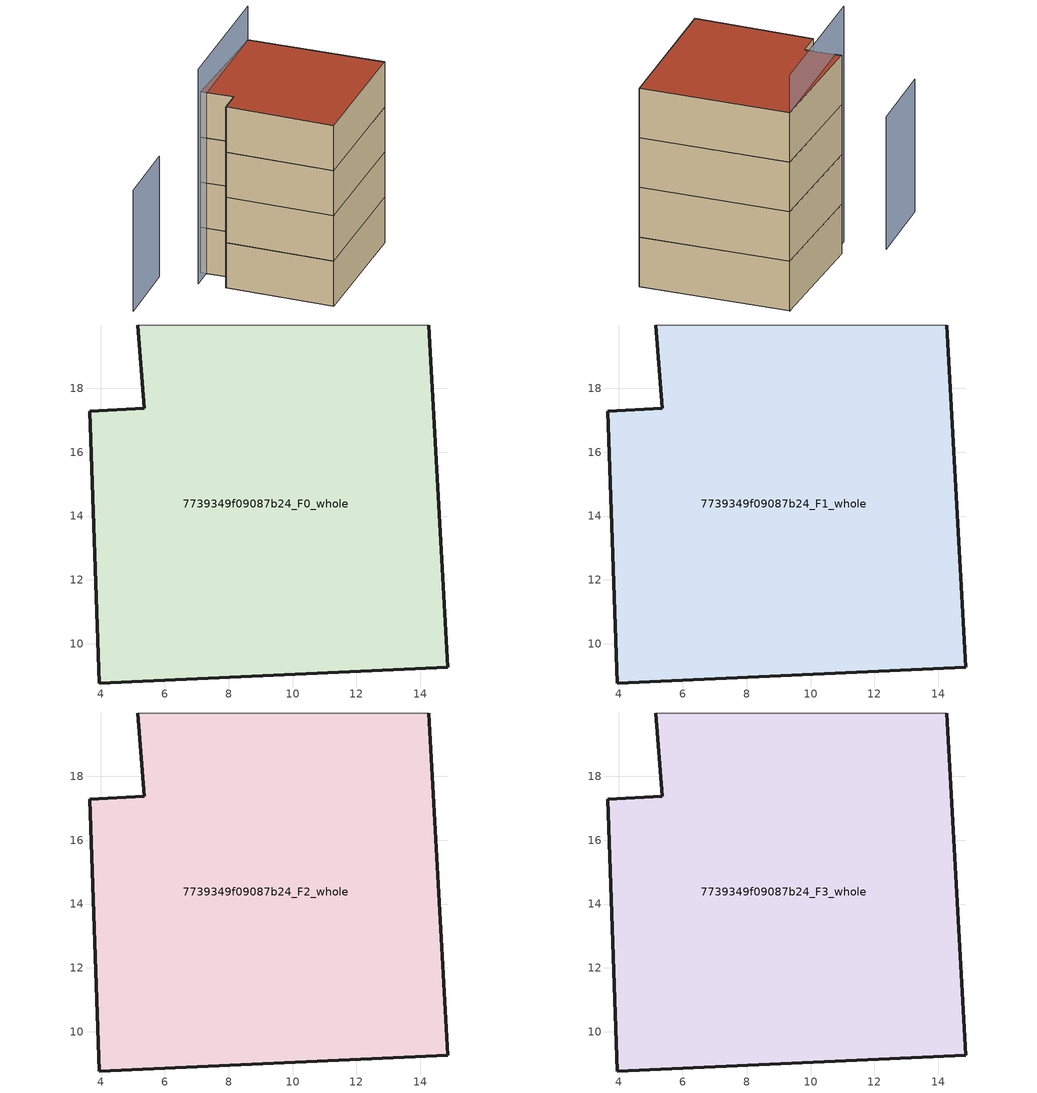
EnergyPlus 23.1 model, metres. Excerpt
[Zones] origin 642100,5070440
7739349f09087b24_F0_whole
 floor ground (EU_floor_Construction): 14.86,9.27 14.26,19.98 5.16,19.98 5.35,17.38 3.65,17.28 3.95,8.78 z0
 wall outside (EU_wall_Construction): 14.26,19.98 14.86,9.27 3.95,8.78 3.65,17.28 5.35,17.38 5.16,19.98 z0:3.75
 wall adiabatic (EU_wall_Construction): 5.16,19.98 14.26,19.98 z0:3.75
7739349f09087b24_F1_whole
 floor to 7739349f09087b24_F0_whole (EU_floor_Construction): 14.86,9.27 14.26,19.98 5.15,19.98 5.35,17.38 3.65,17.28 3.95,8.78 z3.75
 wall outside (EU_wall_Construction): 14.26,19.98 14.86,9.27 3.95,8.78 3.65,17.28 5.35,17.38 5.16,19.98 z3.75:7.5
 wall adiabatic (EU_wall_Construction): 5.16,19.98 14.26,19.98 z3.75:7.5
7739349f09087b24_F2_whole
 floor to 7739349f09087b24_F1_whole (EU_floor_Construction): 14.86,9.27 14.26,19.98 5.15,19.98 5.35,17.38 3.65,17.28 3.95,8.78 z7.5
 wall outside (EU_wall_Construction): 14.26,19.98 14.86,9.27 3.95,8.78 3.65,17.28 5.35,17.38 5.16,19.98 z7.5:11.25
 wall adiabatic (EU_wall_Construction): 5.16,19.98 14.26,19.98 z7.5:11.25
7739349f09087b24_F3_whole
 floor to 7739349f09087b24_F2_whole (EU_floor_Construction): 14.86,9.27 14.26,19.98 5.15,19.98 5.35,17.38 3.65,17.28 3.95,8.78 z11.25
 wall outside (EU_wall_Construction): 14.26,19.98 14.86,9.27 3.95,8.78 3.65,17.28 5.35,17.38 5.16,19.98 z11.25:15
 wall adiabatic (EU_wall_Construction): 5.16,19.98 14.26,19.98 z11.25:15
 roof outside (EU_roof_Construction): 14.26,19.98 14.86,9.27 3.95,8.78 3.65,17.28 5.35,17.38 5.16,19.98 z15
shading: 14.26,19.98 3.45,19.41 z0:17.8; 3.35,22.48 -2.45,22.14 z0:10
[Building]
EU S2 Campaign: North Axis=0; Terrain=City; Solar Distribution=FullExterior
[Site:Location]
Lyon-Bron: Latitude=45.75; Longitude=5; Time Zone=1; Elevation=198
[SizingPeriod:WeatherFileDays]
AnnualSizingPeriod: Begin Month=1; Begin Day of Month=1; End Month=12; End Day of Month=31; Day of Week for Start Day=Monday; Use Weather File Daylight Saving Period=No; Use Weather File Rain and Snow Indicators=No
[MATERIAL]
EU_InternalMass_Material: Roughness=MediumRough; Thickness=0.1; Conductivity=1; Density=1800; Specific Heat=900; Thermal Absorptance=0.9; Solar Absorptance=0.7; Visible Absorptance=0.7
[MATERIAL:NOMASS] Roughness=MediumRough; Thermal Absorptance=0.9; Solar Absorptance=0.7; Visible Absorptance=0.7
Name | Thermal Resistance
EU_wall_NoMass | 0.87146
EU_roof_NoMass | 0.842276
EU_floor_NoMass | 0.496999
[CONSTRUCTION]
EU_wall_Construction: EU_wall_NoMass
EU_roof_Construction: EU_roof_NoMass
EU_floor_Construction: EU_floor_NoMass
EU_InternalMass_Construction: EU_InternalMass_Material
[ZONE] Type=1; Multiplier=1; Ceiling Height=autocalculate; Floor Area=autocalculate; Part of Total Floor Area=Yes
Name | Volume
7739349f09087b24_F0_whole | 342.483
7739349f09087b24_F1_whole; 7739349f09087b24_F2_whole; 7739349f09087b24_F3_whole | 342.482
[INTERNALMASS] Construction=EU_InternalMass_Construction; Surface Area=114.161
Name | Zone or ZoneList
7739349f09087b24_F0_whole_EU_InternalMass | 7739349f09087b24_F0_whole
7739349f09087b24_F1_whole_EU_InternalMass | 7739349f09087b24_F1_whole
7739349f09087b24_F2_whole_EU_InternalMass | 7739349f09087b24_F2_whole
7739349f09087b24_F3_whole_EU_InternalMass | 7739349f09087b24_F3_whole
[OTHEREQUIPMENT] Fuel Type=Electricity; Design Level Calculation Method=Watts/Area; Power per Zone Floor Area=1; Fraction Latent=0; Fraction Radiant=0; Fraction Lost=0; Carbon Dioxide Generation Rate=0; EndUse Subcategory=EU_Step8_InternalGains
Name | Zone or ZoneList or Space or SpaceList | Schedule
EU_Step8_InternalGain_7739349f09087b24_F0_whole_f000 | 7739349f09087b24_F0_whole | EU_Step8_GainSchedule_7739349f09087b24_F0_whole_f000
EU_Step8_InternalGain_7739349f09087b24_F1_whole_f000 | 7739349f09087b24_F1_whole | EU_Step8_GainSchedule_7739349f09087b24_F1_whole_f000
EU_Step8_InternalGain_7739349f09087b24_F2_whole_f000 | 7739349f09087b24_F2_whole | EU_Step8_GainSchedule_7739349f09087b24_F2_whole_f000
EU_Step8_InternalGain_7739349f09087b24_F3_whole_f000 | 7739349f09087b24_F3_whole | EU_Step8_GainSchedule_7739349f09087b24_F3_whole_f000
[ZONEVENTILATION:DESIGNFLOWRATE] Schedule=EU_AlwaysOn; Design Flow Rate Calculation Method=AirChanges/Hour; Air Changes per Hour=0.425; Ventilation Type=Natural; Fan Pressure Rise=0; Fan Total Efficiency=1; Constant Term Coefficient=1; Temperature Term Coefficient=0; Velocity Term Coefficient=0; Velocity Squared Term Coefficient=0; Minimum Indoor Temperature=-100; Maximum Indoor Temperature=100; Delta Temperature=-100; Minimum Outdoor Temperature=-100; Maximum Outdoor Temperature=100; Maximum Wind Speed=40
Name | Zone or ZoneList or Space or SpaceList
EU_ConstantAir_7739349f09087b24_F0_whole | 7739349f09087b24_F0_whole
EU_ConstantAir_7739349f09087b24_F1_whole | 7739349f09087b24_F1_whole
EU_ConstantAir_7739349f09087b24_F2_whole | 7739349f09087b24_F2_whole
EU_ConstantAir_7739349f09087b24_F3_whole | 7739349f09087b24_F3_whole
[HVACTEMPLATE:THERMOSTAT] Constant Heating Setpoint=20; Constant Cooling Setpoint=50
EU_HeatOnly_7739349f09087b24_F0_whole; EU_HeatOnly_7739349f09087b24_F1_whole; EU_HeatOnly_7739349f09087b24_F2_whole; EU_HeatOnly_7739349f09087b24_F3_whole
[HVACTEMPLATE:ZONE:IDEALLOADSAIRSYSTEM] System Availability Schedule=EU_AlwaysOn; Maximum Heating Supply Air Temperature=50; Minimum Cooling Supply Air Temperature=13; Maximum Heating Supply Air Humidity Ratio=0.0156; Minimum Cooling Supply Air Humidity Ratio=0.0077; Heating Limit=NoLimit; Cooling Limit=NoLimit; Heating Availability Schedule=EU_AlwaysOn; Cooling Availability Schedule=EU_CoolingOff; Dehumidification Control Type=ConstantSensibleHeatRatio; Cooling Sensible Heat Ratio=0.7; Dehumidification Setpoint=60; Humidification Control Type=None; Humidification Setpoint=30; Outdoor Air Method=None; Outdoor Air Flow Rate per Person=0.00944; Outdoor Air Flow Rate per Zone Floor Area=0; Outdoor Air Flow Rate per Zone=0; Demand Controlled Ventilation Type=None; Outdoor Air Economizer Type=NoEconomizer; Heat Recovery Type=None; Sensible Heat Recovery Effectiveness=0.7; Latent Heat Recovery Effectiveness=0.65
Name | Template Thermostat
7739349f09087b24_F0_whole | EU_HeatOnly_7739349f09087b24_F0_whole
7739349f09087b24_F1_whole | EU_HeatOnly_7739349f09087b24_F1_whole
7739349f09087b24_F2_whole | EU_HeatOnly_7739349f09087b24_F2_whole
7739349f09087b24_F3_whole | EU_HeatOnly_7739349f09087b24_F3_whole
[SIZING:ZONE] Zone Cooling Design Supply Air Temperature Input Method=SupplyAirTemperature; Zone Cooling Design Supply Air Temperature=13; Zone Heating Design Supply Air Temperature Input Method=SupplyAirTemperature; Zone Heating Design Supply Air Temperature=50; Zone Cooling Design Supply Air Humidity Ratio=0.008; Zone Heating Design Supply Air Humidity Ratio=0.008; Cooling Design Air Flow Method=DesignDay; Cooling Design Air Flow Rate=0; Cooling Minimum Air Flow per Zone Floor Area=0.000762; Cooling Minimum Air Flow=0; Cooling Minimum Air Flow Fraction=0.2; Heating Design Air Flow Method=DesignDay; Heating Design Air Flow Rate=0; Heating Maximum Air Flow per Zone Floor Area=0.002032; Heating Maximum Air Flow=0.141576; Heating Maximum Air Flow Fraction=0.3; Account for Dedicated Outdoor Air System=No; Dedicated Outdoor Air System Control Strategy=NeutralSupplyAir; Dedicated Outdoor Air Low Setpoint Temperature for Design=autosize; Dedicated Outdoor Air High Setpoint Temperature for Design=autosize; Zone Load Sizing Method=Sensible Load Only No Latent Load; Zone Latent Cooling Design Supply Air Humidity Ratio Input Method=HumidityRatioDifference; Zone Cooling Design Supply Air Humidity Ratio Difference=0.005; Zone Latent Heating Design Supply Air Humidity Ratio Input Method=HumidityRatioDifference; Zone Humidification Design Supply Air Humidity Ratio Difference=0.005
7739349f09087b24_F0_whole; 7739349f09087b24_F1_whole; 7739349f09087b24_F2_whole; 7739349f09087b24_F3_whole
[SCHEDULE:CONSTANT]
Name | Hourly Value
EU_AlwaysOn | 1
EU_CoolingOff | 0
[SCHEDULE:FILE] Column Number=1; Rows to Skip at Top=0; Number of Hours of Data=8760; Column Separator=Comma; Interpolate to Timestep=No; Minutes per Item=60; Adjust Schedule for Daylight Savings=Yes
Name | File
EU_Step8_GainSchedule_7739349f09087b24_F0_whole_f000 | ../../schedules/7739349f09087b24/7739349f09087b24_F0_whole_f000_gain.csv
EU_Step8_GainSchedule_7739349f09087b24_F1_whole_f000 | ../../schedules/7739349f09087b24/7739349f09087b24_F1_whole_f000_gain.csv
EU_Step8_GainSchedule_7739349f09087b24_F2_whole_f000 | ../../schedules/7739349f09087b24/7739349f09087b24_F2_whole_f000_gain.csv
EU_Step8_GainSchedule_7739349f09087b24_F3_whole_f000 | ../../schedules/7739349f09087b24/7739349f09087b24_F3_whole_f000_gain.csv
